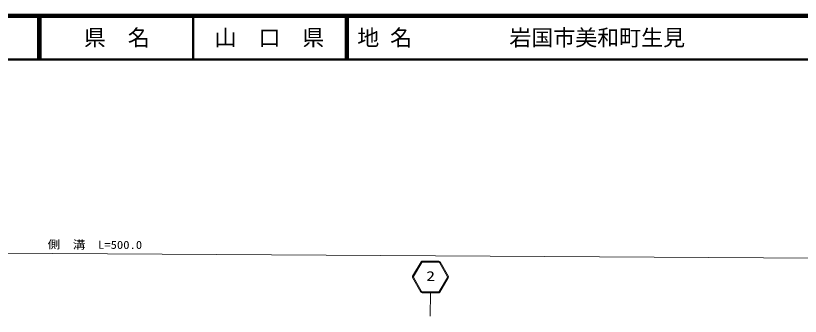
# Model space of a CAD drawing. Units: millimetres, scale not verified. Extents: x 40000 to 680000, y 20000 to 380000.
# Drawn here: x 292605 to 471264, y 311553 to 380000 of the extents above; entities that cross this region are included whole.
import ezdxf
from ezdxf.enums import TextEntityAlignment as Align

# ---------------------------------------------------------------- set-up
doc = ezdxf.new("R2010")
doc.units = ezdxf.units.MM
doc.header["$LTSCALE"] = 1000
for name, color, linetype, lineweight in [('M-TTL', 2, 'Continuous', 140), ('M-TTL-LINE', 7, 'Continuous', 50), ('S-BGD', 1, 'Continuous', 13), ('S-BGD-HTXT', 6, 'Continuous', 13)]:
    doc.layers.add(name, color=color, linetype=linetype, lineweight=lineweight)
doc.layers.add('M-TTL-TXT', color=7, linetype='Continuous')
doc.styles.add('ＭＳ ゴシック', font='')
doc.styles.get('ＭＳ ゴシック').set_extended_font_data('MS Gothic')

msp = doc.modelspace()

# ---------------------------------------------------------------- linework, layer by layer
at = {"layer": 'M-TTL'}
msp.add_line((680000, 380000), (40000, 380000), dxfattribs=at)
at = {"layer": 'M-TTL-LINE'}
for p, q in [((297750, 380000), (297750, 370000)), ((298250, 380000), (298250, 370000)), ((333000, 380000), (333000, 370000)), ((367750, 380000), (367750, 370000)), ((368250, 380000), (368250, 370000)), ((40000, 370000), (680000, 370000))]:
    msp.add_line(p, q, dxfattribs=at)
at = {"layer": 'S-BGD'}
for p, q in [((382985, 320685), (384902, 323954)), ((383179, 320604), (385067, 323825)), ((385180, 324112), (388967, 324089)), ((385206, 323904), (388938, 323881)), ((389076, 323800), (390925, 320557)), ((389243, 323927), (391120, 320636)), ((382983, 320365), (384860, 317073)), ((383178, 320444), (385027, 317200)), ((390924, 320397), (389036, 317176)), ((391118, 320316), (389202, 317047)), ((385136, 316912), (388924, 316889)), ((388897, 317097), (385165, 317120)), ((387030, 316900), (386998, 311553))]:
    msp.add_line(p, q, dxfattribs=at)
for centre, radius, start, end in [((385177, 323792), 320, 89.6539, 149.61728), ((385205, 323743), 160, 89.6539, 149.61728), ((388937, 323721), 160, 29.69061, 89.6539), ((388965, 323769), 320, 29.69061, 89.6539), ((383261, 320523), 320, 149.61728, 209.6908), ((383316, 320523), 160, 149.61728, 209.6908), ((390786, 320478), 160, 329.61725, 29.69062), ((390842, 320477), 320, 329.61725, 29.69062), ((385138, 317232), 320, 209.6908, 269.65392), ((385166, 317280), 160, 209.6908, 269.65392), ((388898, 317257), 160, 269.65392, 329.61725), ((388925, 317209), 320, 269.65392, 329.61725)]:
    msp.add_arc(centre, radius, start, end, dxfattribs=at)
at = {"layer": 'S-BGD-HTXT'}
msp.add_line((247285, 326151), (541016, 324377), dxfattribs=at)

# ---------------------------------------------------------------- texts
at = {"layer": 'M-TTL-TXT', "style": 'ＭＳ ゴシック'}
for s, p in [('県\u3000名', (315625, 375000)), ('山\u3000口\u3000県', (350375, 375000))]:
    msp.add_text(s, height=3666, dxfattribs=at).set_placement(p, align=Align.MIDDLE_CENTER)
for s, p in [('地 名', (370380, 375000)), ('岩国市美和町生見', (405024, 375000))]:
    msp.add_text(s, height=3666, dxfattribs=at).set_placement(p, align=Align.MIDDLE_LEFT)
at = {"layer": 'S-BGD', "style": 'ＭＳ ゴシック', "width": 1.35}
msp.add_text('2', height=2199, rotation=359.7, dxfattribs=at).set_placement((386070, 318973), align=Align.BOTTOM_LEFT)
at = {"layer": 'S-BGD-HTXT', "style": 'ＭＳ ゴシック', "width": 1.15}
msp.add_text('側\u3000溝\u3000L=500.0', height=1833, rotation=359.7, dxfattribs=at).set_placement((299852, 326440), align=Align.BOTTOM_LEFT)

doc.saveas('drawing.dxf')
